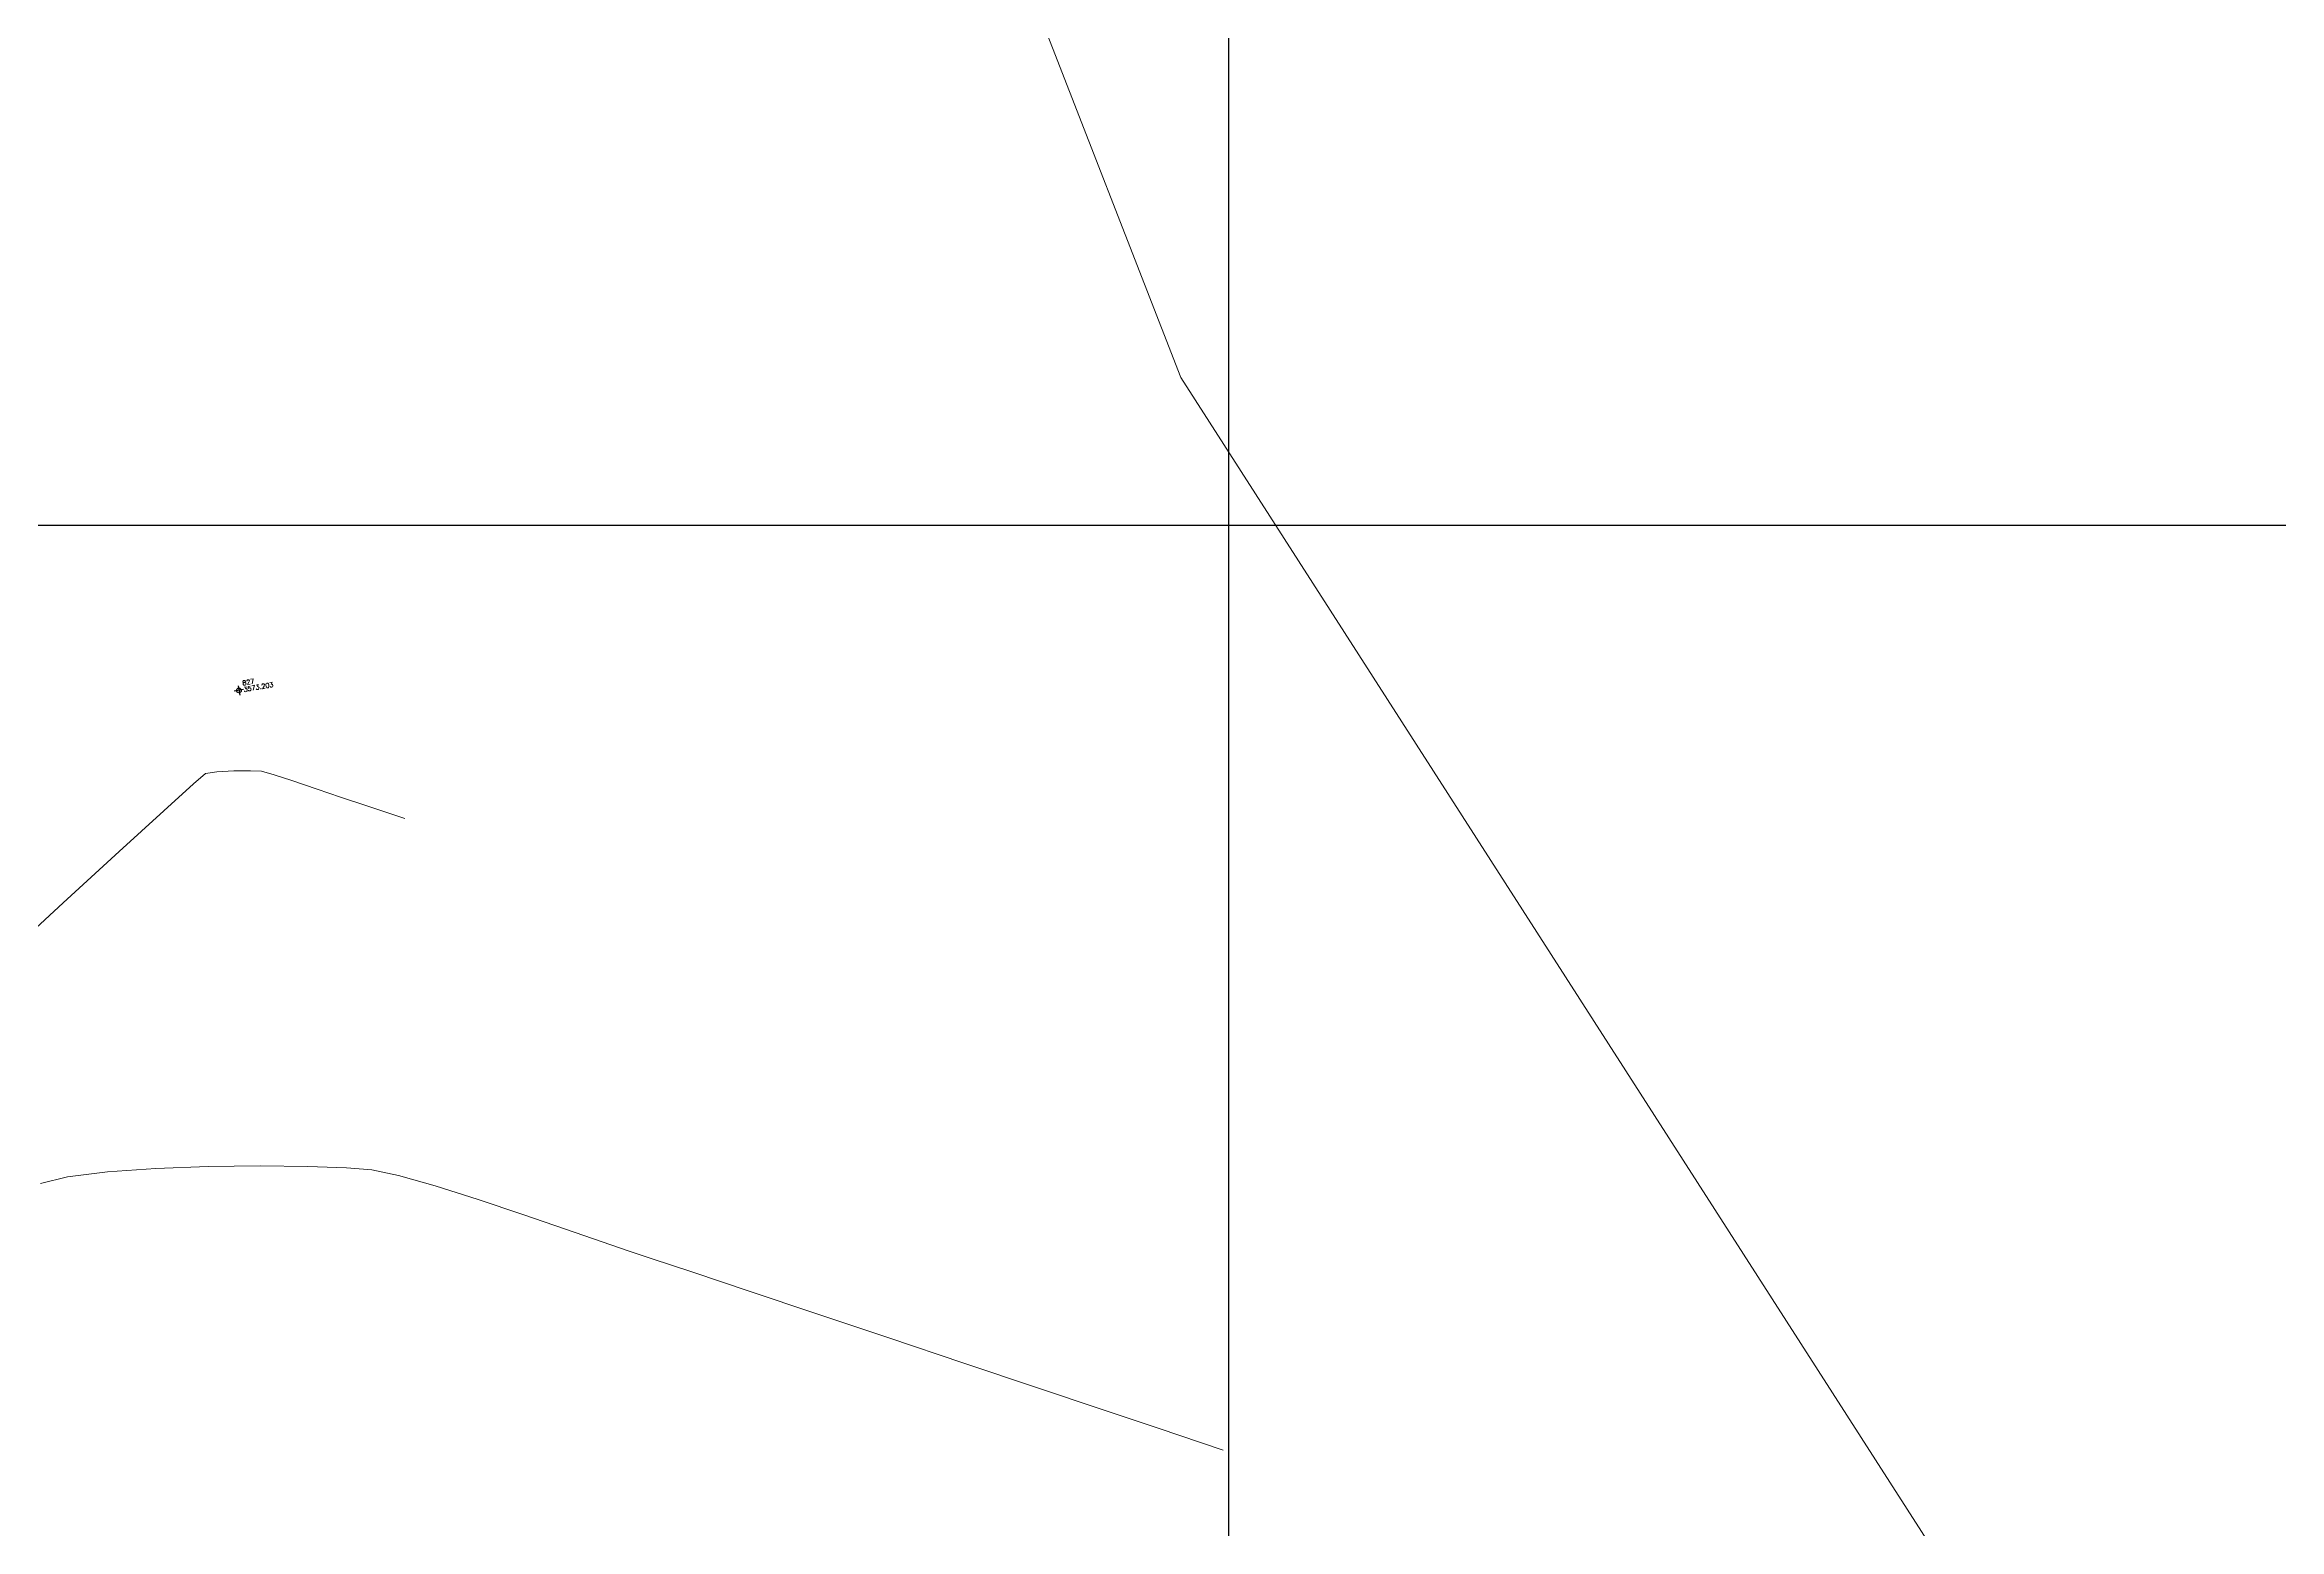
# Model space of a CAD drawing. Header units: millimetres. Extents: x 736950 to 740938, y 8500595 to 8502163.
# Drawn here: x 738174.89 to 738222.28, y 8501378.72 to 8501410.19 of the extents above; entities that cross this region are included whole.
import ezdxf

# ---------------------------------------------------------------- set-up
doc = ezdxf.new("R2010")
doc.units = ezdxf.units.MM
doc.layers.add('CONT-MNR', color=96, linetype='Continuous', lineweight=15)
doc.layers.add('saiwite', color=5, linetype='Continuous', lineweight=5)
doc.layers.add('Cuadricula Coordenadas', color=5, linetype='Continuous')
doc.styles.add('5mm', font='arial.ttf', dxfattribs={"height": 3})

msp = doc.modelspace()

# ---------------------------------------------------------------- linework, layer by layer
at = {"linetype": 'Continuous', "extrusion": (-0.172787269436437, 0.9849591664230046, 0), "elevation": 8245980.473062788}
msp.add_lwpolyline([(-2196009.365162654, 0), (-2196009.165162655, 0)], dxfattribs=at)
at = {"linetype": 'Continuous', "extrusion": (0.9849591664230046, 0.172787269436437, 0), "elevation": 2196009.265162654}
msp.add_lwpolyline([(8245980.573062788, 0), (8245980.373062788, 0)], dxfattribs=at)
at = {"linetype": 'Continuous'}
msp.add_circle((738179.0055051051, 8501396.497672867), 0.05, dxfattribs=at)
at = {"layer": 'CONT-MNR'}
for points, elevation in [([(738178.0420278382, 8501394.517639842), (738178.295449901, 8501394.733850384)], 3573), ([(738178.295449901, 8501394.733850384), (738178.5351234233, 8501394.776032316)], 3573), ([(738178.5351234233, 8501394.776032316), (738178.8952326343, 8501394.794731513)], 3573), ([(738178.8952326343, 8501394.794731513), (738179.2520339559, 8501394.795341173)], 3573), ([(738179.2520339559, 8501394.795341173), (738179.4817838125, 8501394.78325449)], 3573), ([(738179.7573396384, 8501394.710001217), (738180.1254298106, 8501394.587137818)], 3573), ([(738180.3980934309, 8501394.493460415), (738180.6637823079, 8501394.405114569)], 3573), ([(738182.2495656243, 8501393.873949107), (738182.5281433265, 8501393.780570159)], 3573), ([(738173.9152638273, 8501390.739200845), (738175.281333494, 8501391.992724271)], 3573), ([(738174.7976408419, 8501386.045069242), (738175.3727597672, 8501386.189449284)], 3572), ([(738175.3727597672, 8501386.189449284), (738176.2179721687, 8501386.295043945)], 3572), ([(738176.2179721687, 8501386.295043945), (738177.2416133126, 8501386.3658483)], 3572), ([(738178.3520184642, 8501386.405857429), (738179.4575228894, 8501386.419066414)], 3572), ([(738179.4575228894, 8501386.419066414), (738180.4664618528, 8501386.409470342)], 3572), ([(738185.0280529842, 8501385.386435574), (738185.9337365909, 8501385.07484817)], 3572), ([(738187.2581347825, 8501384.620492185), (738187.7481182672, 8501384.458505323)], 3572), ([(738188.6345762697, 8501384.16306465), (738189.8291875178, 8501383.763849864)], 3572), ([(738192.789584668, 8501382.772816734), (738194.3787280272, 8501382.240357788)], 3572), ([(738194.3787280272, 8501382.240357788), (738195.9227395484, 8501381.722843513)], 3572), ([(738195.9227395484, 8501381.722843513), (738197.3332979593, 8501381.24995361)], 3572), ([(738197.3332979593, 8501381.24995361), (738198.52208199, 8501380.851367772)], 3572)]:
    msp.add_lwpolyline(points, dxfattribs=dict(at, elevation=elevation))
at = {"layer": 'CONT-MNR', "extrusion": (-0.2569150952954672, -0.9664339779877988, 0), "elevation": -8405686.23073301}
msp.add_lwpolyline([(-1470734.917834914, 3573.000000000013), (-1470734.632708529, 3573.000000000013)], dxfattribs=at)
at = {"layer": 'CONT-MNR', "extrusion": (-0.3249224408725452, -0.9457406660482711, 0), "elevation": -8279965.867337147}
msp.add_lwpolyline([(-2064166.916585878, 3573), (-2064166.628278915, 3573)], dxfattribs=at)
at = {"layer": 'CONT-MNR', "extrusion": (-0.6713713372961878, 0.7411211287347895, 0), "elevation": 5804971.521494084}
msp.add_lwpolyline([(-6254671.098464152, 3573.000000000003), (-6254671.94990525, 3573.000000000003)], dxfattribs=at)
at = {"layer": 'CONT-MNR', "extrusion": (-0.3172561603862281, -0.9483398803683141, 0), "elevation": -8296403.716173148}
msp.add_lwpolyline([(-1997073.584514095, 3573.00000000001), (-1997073.057565765, 3573.00000000001)], dxfattribs=at)
at = {"layer": 'CONT-MNR', "extrusion": (-0.3176962841967397, -0.9481925284495679, 0), "elevation": -8295475.9105267}
msp.add_lwpolyline([(-2000923.49600325, 3573.000000000013), (-2000922.884432654, 3573.000000000013)], dxfattribs=at)
at = {"layer": 'CONT-MNR', "extrusion": (0.6753807920794662, -0.7374691760949151, 0), "elevation": -5770965.144478882}
msp.add_lwpolyline([(6286059.986353627, 3573.00000000001), (6286061.264140681, 3573.00000000001)], dxfattribs=at)
at = {"layer": 'CONT-MNR', "extrusion": (-0.3178636445188258, -0.9481364371719977, 0), "elevation": -8295122.598807997}
msp.add_lwpolyline([(-2002387.086035047, 3573.000000000004), (-2002386.552176722, 3573.000000000004)], dxfattribs=at)
at = {"layer": 'CONT-MNR', "extrusion": (0.6763615543341003, -0.7365697847582129, 0), "elevation": -5762595.089572384}
msp.add_lwpolyline([(6293732.310288114, 3573), (6293733.922280372, 3573)], dxfattribs=at)
at = {"layer": 'CONT-MNR', "extrusion": (0.03600774430175627, -0.9993515109060973, 0), "elevation": -8469293.212141609}
msp.add_lwpolyline([(1043814.288194662, 3572.00000000001), (1043815.399320367, 3572.00000000001)], dxfattribs=at)
at = {"layer": 'CONT-MNR', "extrusion": (-0.03459090097923864, -0.9994015557169423, 0), "elevation": -8521833.130795725}
msp.add_lwpolyline([(443668.0911056003, 3572.000000000003), (443668.9123058102, 3572.000000000003)], dxfattribs=at)
at = {"layer": 'CONT-MNR', "extrusion": (-0.07966435933590542, -0.9968217442710607, 0), "elevation": -8533173.540410956}
msp.add_lwpolyline([(58577.65875119704, 3572.00000000001), (58578.20128935971, 3572.00000000001)], dxfattribs=at)
at = {"layer": 'CONT-MNR', "extrusion": (0.209241075937016, 0.977864086742488, 0), "elevation": 8467658.347224863}
msp.add_lwpolyline([(1056997.725214666, 3572.00000000001), (1056997.151254806, 3572.00000000001)], dxfattribs=at)
at = {"layer": 'CONT-MNR', "extrusion": (-0.2753676231031734, -0.9613389995971809, 0), "elevation": -8375985.651699922}
msp.add_lwpolyline([(-1631362.996271705, 3572), (-1631362.186064445, 3572)], dxfattribs=at)
at = {"layer": 'CONT-MNR', "extrusion": (-0.3033775523727965, -0.9528704322814782, 0), "elevation": -8324667.55045468}
msp.add_lwpolyline([(-1875736.760318715, 3572.000000000004), (-1875735.80653565, 3572.000000000004)], dxfattribs=at)
at = {"layer": 'CONT-MNR', "extrusion": (-0.317858229551651, -0.9481382525277049, 0), "elevation": -8295126.870458058}
msp.add_lwpolyline([(-2002334.848250349, 3572.000000000004), (-2002333.845128421, 3572.000000000004)], dxfattribs=at)
at = {"layer": 'CONT-MNR', "extrusion": (0.3272555075798868, 0.9449358881737062, 0), "elevation": 8274839.268841646}
msp.add_lwpolyline([(2084586.706868791, 3572.000000000005), (2084585.889260217, 3572.000000000005)], dxfattribs=at)
at = {"layer": 'CONT-MNR', "extrusion": (-0.3206307371182767, -0.947204270690853, 0), "elevation": -8289233.344022818}
msp.add_lwpolyline([(-2026591.676487142, 3572.000000000013), (-2026591.093919555, 3572.000000000013)], dxfattribs=at)
at = {"layer": 'CONT-MNR', "extrusion": (-0.3161841077865409, -0.9486978496777724, 0), "elevation": -8298648.389585768}
msp.add_lwpolyline([(-1987685.530664594, 3572.000000000003), (-1987684.596270147, 3572.000000000003)], dxfattribs=at)
at = {"layer": 'CONT-MNR', "extrusion": (-0.3173306564967536, -0.9483149553008955, 0), "elevation": -8296239.627126347}
msp.add_lwpolyline([(-1997713.236043784, 3572), (-1997711.744510601, 3572)], dxfattribs=at)
at = {"layer": 'CONT-MNR', "extrusion": (-0.3175556166621702, -0.9482396481514095, 0), "elevation": -8295765.475808321}
msp.add_lwpolyline([(-1999679.808180244, 3572.000000000002), (-1999678.177839294, 3572.000000000002)], dxfattribs=at)
at = {"layer": 'CONT-MNR', "extrusion": (-0.3178839724252583, -0.9481296219795782, 0), "elevation": -8295072.491549636}
msp.add_lwpolyline([(-2002544.830445335, 3572.00000000001), (-2002543.903685577, 3572.00000000001)], dxfattribs=at)
at = {"layer": 'CONT-MNR', "extrusion": (-0.317734349441078, -0.9481797736638633, 0), "elevation": -8295388.39850604}
msp.add_lwpolyline([(-2001234.879813733, 3572), (-2001234.373294327, 3572)], dxfattribs=at)
at = {"layer": 'Cuadricula Coordenadas', "color": 8}
for p, q in [((738200, 8500595.507225098), (738200, 8502130.641312934)), ((736950.2264744169, 8501400), (738552.8979275209, 8501400))]:
    msp.add_line(p, q, dxfattribs=at)
at = {"layer": 'saiwite'}
for p, q in [((738194.2488997083, 8501415.286438635), (738198.9817577752, 8501403.13131973)), ((738198.9817577752, 8501403.13131973), (738227.0209752459, 8501359.462088788))]:
    msp.add_line(p, q, dxfattribs=at)

# ---------------------------------------------------------------- texts
at = {"color": 2, "insert": (738179.0711714406, 8501396.702093836), "char_height": 0.1, "width": 0.4, "attachment_point": 1, "rotation": 9.94991650582834, "style": '5mm'}
msp.add_mtext('\\Ftxt.shx;\\W1.0000000000;\\T1.0000000000;\\o\\l827', dxfattribs=at)
at = {"color": 1, "insert": (738179.0953616585, 8501396.564199552), "char_height": 0.1, "width": 0.8166666666666668, "attachment_point": 1, "rotation": 9.94991650582834, "style": '5mm'}
msp.add_mtext('\\Ftxt.shx;\\W1.0000000000;\\T1.0000000000;\\o\\l3573.203', dxfattribs=at)

doc.saveas('drawing.dxf')
